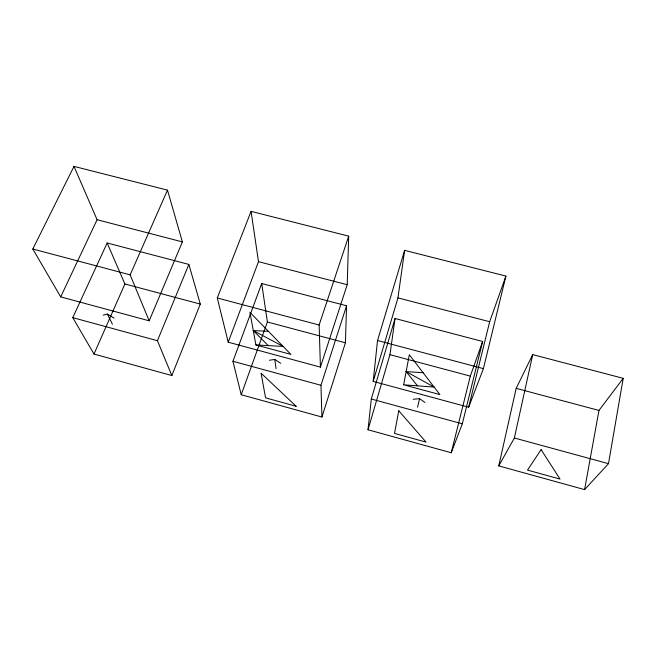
<?xml version="1.0" encoding="UTF-8"?>
<svg xmlns="http://www.w3.org/2000/svg" width="656" height="656" viewBox="0 0 656 656"><rect width="100%" height="100%" fill="white"/><g stroke="black" fill="none" stroke-linecap="round" stroke-linejoin="round"><path stroke-width="0.98" d="M345.417 342.801L346.557 305.778L261.711 283.523L232.937 361.292L241.219 394.732L321.932 417.036L345.417 342.801L267.386 321.989L261.711 283.523M347.204 284.704L348.697 236.152L251.068 211.355L217.275 297.98L228.214 342.194L320.415 367.13L347.204 284.704L258.489 261.662L251.068 211.355M368.024 429.77L371.304 399.012L395.043 318.496L482.644 341.473L462.308 423.817L451.238 452.763L368.024 429.77L389.951 354.683L395.043 318.496M373.182 381.398L377.536 340.521L404.629 250.354L505.915 276.078L483.406 368.631L468.655 407.22L373.182 381.398L397.946 297.89L404.629 250.354M608.489 463.661L623.2 378.34L532.713 354.609L516.182 388.352L498.765 465.899L584.586 489.614L608.489 463.661L514.361 438.003L498.765 465.899M584.586 489.614L598.969 410.435L623.2 378.34M403.645 384.818L409.311 354.724L439.897 394.592L403.645 384.818L434.124 387.073L406.138 371.591L423.104 372.706M514.361 438.003L532.713 354.609M417.544 407.22L419.586 398.668L413.214 399.258M468.655 407.22L489.671 321.719L505.915 276.078M451.238 452.763L470.311 376.118L482.644 341.473M321.932 417.036L320.964 385.285L346.557 305.778M320.415 367.13L319.136 325.023L348.697 236.152M241.219 394.732L267.386 321.989M228.214 342.194L258.489 261.662M171.856 375.56L200.285 304.089L188.862 264.417L107.158 242.982L72.775 317.635L93.988 354.043L171.856 375.56L157.424 340.71L188.862 264.417M149.183 320.825L182.384 241.892L167.485 190.133L73.997 166.386L32.8 249.009L60.696 296.889L149.183 320.825L130.15 274.856L167.485 190.133M93.988 354.043L124.902 283.982L107.158 242.982M60.696 296.889L97.088 219.727L73.997 166.386M103.189 315.159L107.33 314.052L114.07 318.111M269.427 360.251L274.749 359.414L280.752 363.326M268.263 345.622L253.265 330.591L268.386 331.272M255.897 344.941L290.887 354.388L249.92 312.305L255.897 344.941L283.146 346.434L253.265 330.591M97.088 219.727L182.384 241.892M397.946 297.89L489.671 321.719M32.8 249.009L130.15 274.856M217.275 297.98L319.136 325.023M377.536 340.521L483.406 368.631M124.902 283.982L200.285 304.089M389.951 354.683L470.311 376.118M516.182 388.352L598.969 410.435M72.775 317.635L157.424 340.71M232.937 361.292L320.964 385.285M371.304 399.012L462.308 423.817M419.586 398.668L424.932 402.431M406.138 371.591L417.478 385.843M107.33 314.052L112.422 324.203M274.749 359.414L276.078 368.729M398.766 410.779L394.51 433.411L426.047 442.119L398.766 410.779M541.102 449.647L527.498 470.106L560.035 479.085L541.102 449.647M296.159 406.277L265.573 397.839L261.063 373.174L296.159 406.277"/></g></svg>
